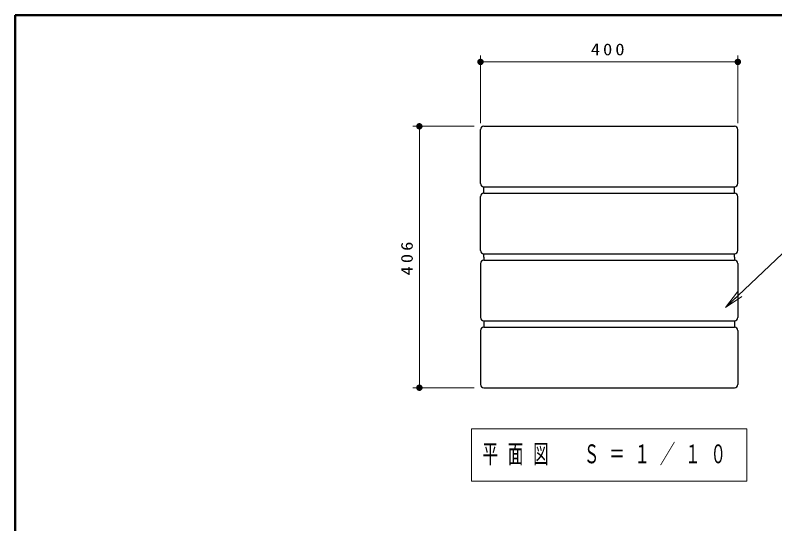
# Model space of a CAD drawing. Units: millimetres on the paper, scale 1:10. Extents: x -365 to 0, y 0 to 257.
# Drawn here: x -365 to -246.9, y 178 to 257 of the extents above; entities that cross this region are included whole.
import ezdxf

# ---------------------------------------------------------------- set-up
doc = ezdxf.new("R2010")
doc.units = ezdxf.units.MM
doc.layers.add('LY_1', color=7, linetype='Continuous', lineweight=25)
doc.layers.add('LY_2', color=7, linetype='Continuous', lineweight=13)
doc.styles.add('ＭＳ ゴシック', font='')
doc.styles.get('ＭＳ ゴシック').set_extended_font_data('MS Gothic')

# ---------------------------------------------------------------- blocks, each defined once
blk = doc.blocks.new('filled_dot')
at = {"color": 0, "linetype": 'Continuous', "lineweight": -2, "const_width": 1.25}
blk.add_lwpolyline([(-0.625, 0, 1), (0.625, 0, 1)], format="xyb", close=True, dxfattribs=at)

msp = doc.modelspace()

# ---------------------------------------------------------------- linework, layer by layer
at = {"layer": 'LY_1', "lineweight": 13}
for p, q in [((-292.675, 240.244), (-292.675, 250.744)), ((-252.675, 240.244), (-252.675, 250.744)), ((-292.675, 249.744), (-252.675, 249.744)), ((-293.675, 239.744), (-303.175, 239.744)), ((-302.175, 199.144), (-302.175, 239.744)), ((-254.57, 211.595), (-252.743, 214.027)), ((-254.57, 211.595), (-252.398, 213.665)), ((-252.053, 213.303), (-254.57, 211.595)), ((-293.675, 199.144), (-303.175, 199.144)), ((-294.075, 192.767), (-294.075, 184.634)), ((-251.275, 192.767), (-294.075, 192.767)), ((-251.275, 184.634), (-251.275, 192.767)), ((-294.075, 184.634), (-251.275, 184.634))]:
    msp.add_line(p, q, dxfattribs=at)
at = {"layer": 'LY_1', "color": 4}
for p, q in [((-292.175, 239.744), (-253.175, 239.744)), ((-292.675, 230.844), (-292.675, 239.244)), ((-252.675, 230.844), (-252.675, 239.244)), ((-292.175, 230.344), (-253.175, 230.344)), ((-292.175, 229.344), (-253.175, 229.344)), ((-292.675, 220.444), (-292.675, 228.844)), ((-252.675, 220.444), (-252.675, 228.844)), ((-292.175, 219.944), (-253.175, 219.944)), ((-292.675, 218.444), (-292.675, 210.044)), ((-292.175, 218.944), (-253.175, 218.944)), ((-252.675, 218.444), (-252.675, 210.044)), ((-292.175, 209.544), (-253.175, 209.544)), ((-292.675, 208.044), (-292.675, 199.644)), ((-292.175, 208.544), (-253.175, 208.544)), ((-252.675, 208.044), (-252.675, 199.644)), ((-292.175, 199.144), (-253.175, 199.144))]:
    msp.add_line(p, q, dxfattribs=at)
at = {"layer": 'LY_1'}
for p, q in [((-292.175, 229.344), (-292.175, 230.344)), ((-253.175, 229.344), (-253.175, 230.344)), ((-292.175, 219.444), (-292.175, 219.944)), ((-253.175, 219.444), (-253.175, 219.944)), ((-292.175, 219.444), (-292.175, 218.944)), ((-253.175, 219.444), (-253.175, 218.944)), ((-292.175, 209.544), (-292.175, 208.544)), ((-253.175, 209.544), (-253.175, 208.544))]:
    msp.add_line(p, q, dxfattribs=at)
at = {"layer": 'LY_1', "lineweight": 13}
msp.add_lwpolyline([(-254.57, 211.595), (-245.8, 219.955), (-206.8, 219.955)], dxfattribs=at)
at = {"layer": 'LY_1', "color": 4}
for centre, start, end in [((-292.175, 239.244), 90, 180), ((-253.175, 239.244), 0, 90), ((-292.175, 230.844), 180, 270), ((-253.175, 230.844), 270, 0), ((-292.175, 228.844), 90, 180), ((-253.175, 228.844), 0, 90), ((-292.175, 220.444), 180, 270), ((-253.175, 220.444), 270, 0), ((-292.175, 218.444), 90, 180), ((-253.175, 218.444), 0, 90), ((-292.175, 210.044), 180, 270), ((-253.175, 210.044), 270, 0), ((-292.175, 208.044), 90, 180), ((-253.175, 208.044), 0, 90), ((-292.175, 199.644), 180, 270), ((-253.175, 199.644), 270, 0)]:
    msp.add_arc(centre, 0.5, start, end, dxfattribs=at)
at = {"layer": 'LY_2', "lineweight": 50}
for p, q in [((0, 257), (-365, 257)), ((-365, 257), (-365, 0))]:
    msp.add_line(p, q, dxfattribs=at)

# ---------------------------------------------------------------- block references
at = {"layer": 'LY_1', "lineweight": 13, "xscale": 0.4, "yscale": 0.4}
msp.add_blockref('filled_dot', (-292.675, 249.744), dxfattribs=at)
for p, rotation in [((-252.675, 249.744), 180), ((-302.175, 239.744), 270), ((-302.175, 199.144), 90)]:
    msp.add_blockref('filled_dot', p, dxfattribs=dict(at, rotation=rotation))

# ---------------------------------------------------------------- texts
at = {"layer": 'LY_1', "style": 'ＭＳ ゴシック'}
for s, insert, char_height, attachment_point in [('\\T1.33;\\W1.15;400', (-272.675, 250.744), 1.833, 8), ('\\T1.64;\\W0.6;平面図\u3000Ｓ＝１／１０', (-272.675, 188.7), 2.933, 5)]:
    msp.add_mtext(s, dxfattribs=dict(at, insert=insert, char_height=char_height, attachment_point=attachment_point))
at = {"layer": 'LY_1', "insert": (-303.175, 219.444), "char_height": 1.833, "attachment_point": 8, "rotation": 90, "style": 'ＭＳ ゴシック'}
msp.add_mtext('\\T1.33;\\W1.15;406', dxfattribs=at)

doc.saveas('drawing.dxf')
